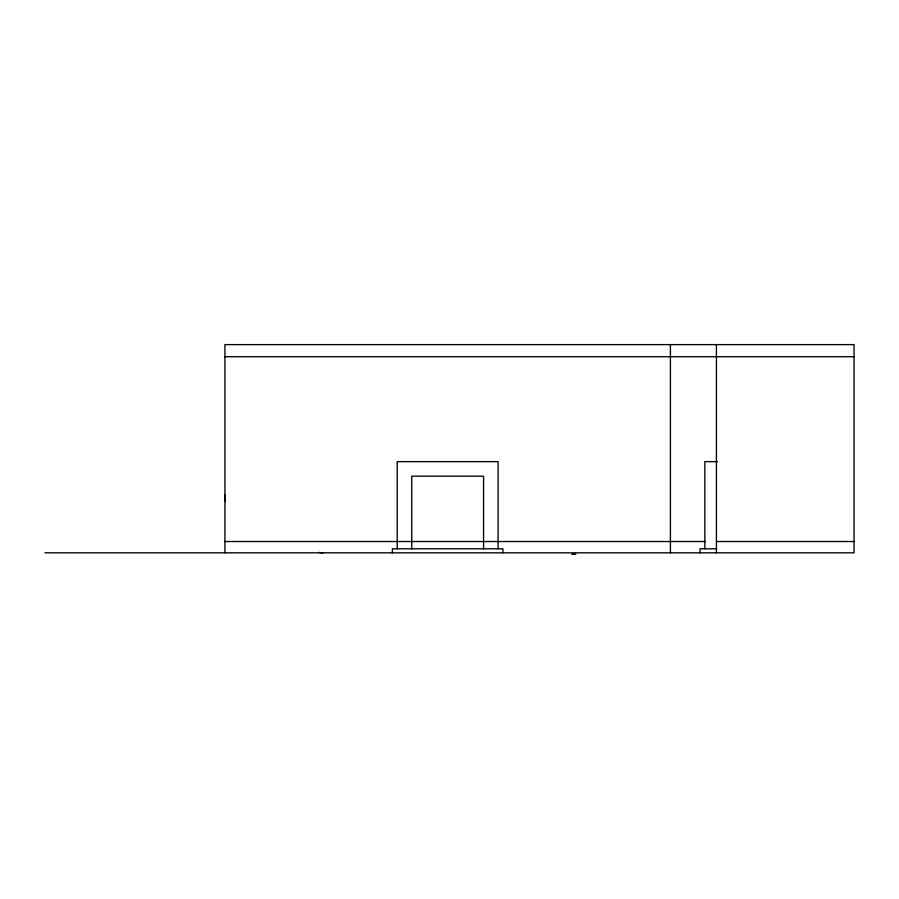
<?xml version="1.0" encoding="UTF-8"?>
<svg xmlns="http://www.w3.org/2000/svg" width="899" height="899" viewBox="0 0 899 899"><rect width="100%" height="100%" fill="white"/><g stroke="black" fill="none" stroke-linecap="round" stroke-linejoin="round"><path stroke-width="1.35" d="M224.997 494.63L225.065 501.395M573.438 554.234L571.921 554.357L575.854 554.166M224.93 356.712L854.05 356.712M717.458 461.637L704.85 461.637L704.85 548.795M224.93 541.524L705.266 541.524M716.413 541.524L854.05 541.524M716.728 548.795L700.006 548.795L700.006 552.829M44.95 552.829L854.05 552.829L854.05 344.609L224.93 344.609L224.93 552.829M319.179 552.447L322.808 552.829M716.413 344.609L716.413 552.829M670.418 344.609L670.418 552.829M502.934 552.829L502.934 548.795L392.369 548.795L392.369 552.829M498.091 548.795L498.091 461.637L397.212 461.637L397.212 548.795M483.561 548.795L483.561 476.155L411.742 476.155L411.742 548.795"/></g></svg>
